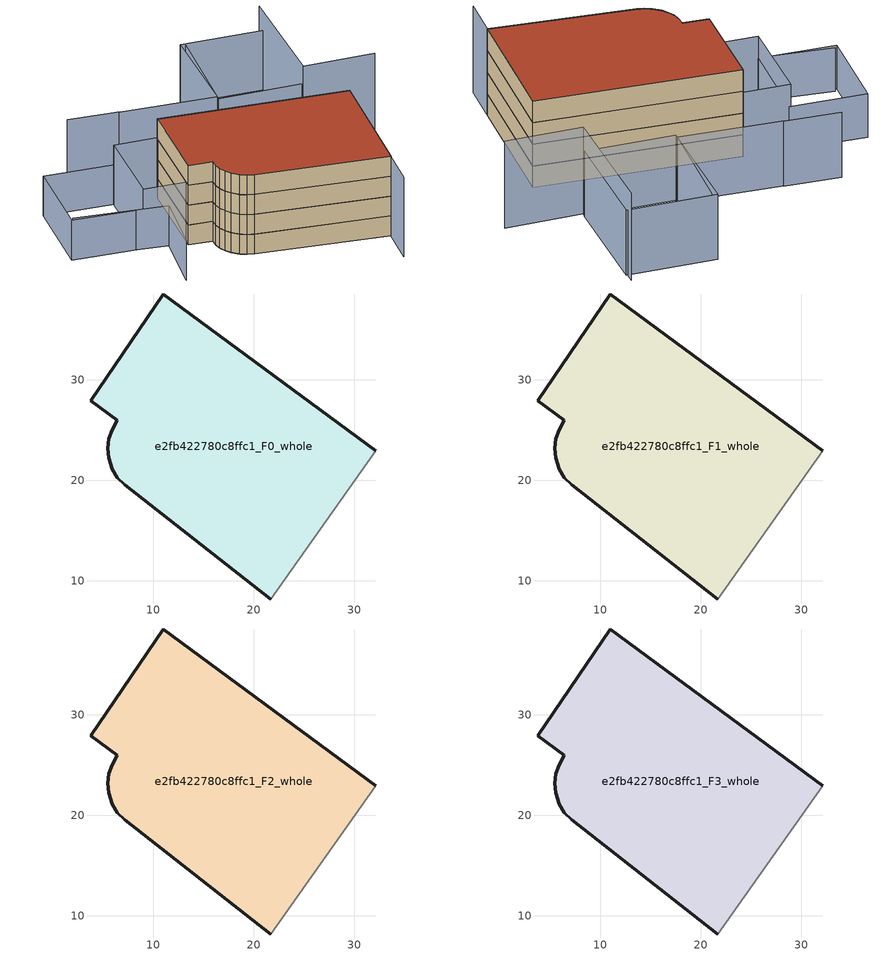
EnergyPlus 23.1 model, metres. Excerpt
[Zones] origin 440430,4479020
e2fb422780c8ffc1_F0_whole
 floor ground (EU_floor_Construction): 21.66,8.17 32.15,22.94 10.98,38.53 3.73,27.92 6.41,25.95 5.88,25.01 5.56,24.12 5.46,23.18 5.54,22.24 5.91,21.11 6.41,20.25 7.13,19.54 z0
 wall outside (EU_wall_Construction): 21.66,8.17 7.13,19.54 6.41,20.25 5.91,21.11 5.54,22.24 5.46,23.18 5.56,24.12 5.88,25.01 6.41,25.95 3.73,27.92 10.98,38.53 32.15,22.94 z0:3
 wall adiabatic (EU_wall_Construction): 32.15,22.94 21.66,8.17 z0:3
e2fb422780c8ffc1_F1_whole
 floor to e2fb422780c8ffc1_F0_whole (EU_floor_Construction): 21.65,8.17 32.15,22.94 10.98,38.53 3.73,27.92 6.41,25.95 5.88,25.01 5.56,24.12 5.45,23.18 5.54,22.24 5.9,21.11 6.41,20.25 7.13,19.54 z3
 wall outside (EU_wall_Construction): 21.66,8.17 7.13,19.54 6.41,20.25 5.91,21.11 5.54,22.24 5.46,23.18 5.56,24.12 5.88,25.01 6.41,25.95 3.73,27.92 10.98,38.53 32.15,22.94 z3:6
 wall adiabatic (EU_wall_Construction): 32.15,22.94 21.66,8.17 z3:6
e2fb422780c8ffc1_F2_whole
 floor to e2fb422780c8ffc1_F1_whole (EU_floor_Construction): 21.65,8.17 32.15,22.94 10.98,38.53 3.73,27.92 6.41,25.95 5.88,25.01 5.56,24.12 5.45,23.18 5.54,22.24 5.9,21.11 6.41,20.25 7.13,19.54 z6
 wall outside (EU_wall_Construction): 21.66,8.17 7.13,19.54 6.41,20.25 5.91,21.11 5.54,22.24 5.46,23.18 5.56,24.12 5.88,25.01 6.41,25.95 3.73,27.92 10.98,38.53 32.15,22.94 z6:9
 wall adiabatic (EU_wall_Construction): 32.15,22.94 21.66,8.17 z6:9
e2fb422780c8ffc1_F3_whole
 floor to e2fb422780c8ffc1_F2_whole (EU_floor_Construction): 21.65,8.17 32.15,22.94 10.98,38.53 3.73,27.92 6.41,25.95 5.88,25.01 5.56,24.12 5.45,23.18 5.54,22.24 5.9,21.11 6.41,20.25 7.13,19.54 z9
 wall outside (EU_wall_Construction): 21.66,8.17 7.13,19.54 6.41,20.25 5.91,21.11 5.54,22.24 5.46,23.18 5.56,24.12 5.88,25.01 6.41,25.95 3.73,27.92 10.98,38.53 32.15,22.94 z9:12
 wall adiabatic (EU_wall_Construction): 32.15,22.94 21.66,8.17 z9:12
 roof outside (EU_roof_Construction): 32.15,22.94 21.66,8.17 7.13,19.54 6.41,20.25 5.91,21.11 5.54,22.24 5.46,23.18 5.56,24.12 5.88,25.01 6.41,25.95 3.73,27.92 10.98,38.53 z12
shading: -8.07,37.9 2.05,29.83 / 2.05,29.83 -3.73,22.59 / -8.66,37.69 -1.66,47.64 / -1.66,47.64 6.38,41.98 / 6.38,41.98 -0.62,32.04 / -0.62,32.04 -8.66,37.69 z0:6; 13.71,46.65 7.81,50.88 / 32.75,50.3 24.45,38.82 / 24.45,38.82 13.54,46.7 / -0.64,32.01 6.2,42.04 / 6.2,42.04 11.1,38.69 / 11.1,38.69 4.26,28.66 / 4.26,28.66 -0.64,32.01 / 24.15,38.36 32.36,50.85 / 32.36,50.85 42.06,44.48 / 42.06,44.48 33.85,31.98 / 33.85,31.98 24.15,38.36 z0:9; 18.33,3.58 32.14,22.94 / 41.83,26.1 33.45,31.52 / 33.45,31.52 42.57,45.62 z0:12
[Building]
EU S2 Campaign: North Axis=0; Terrain=City; Solar Distribution=FullExterior
[Site:Location]
Madrid: Latitude=40.5; Longitude=-3.5; Time Zone=1; Elevation=609
[SizingPeriod:WeatherFileDays]
AnnualSizingPeriod: Begin Month=1; Begin Day of Month=1; End Month=12; End Day of Month=31; Day of Week for Start Day=Monday; Use Weather File Daylight Saving Period=No; Use Weather File Rain and Snow Indicators=No
[MATERIAL]
EU_InternalMass_Material: Roughness=MediumRough; Thickness=0.1; Conductivity=1; Density=1800; Specific Heat=900; Thermal Absorptance=0.9; Solar Absorptance=0.7; Visible Absorptance=0.7
[MATERIAL:NOMASS] Roughness=MediumRough; Thermal Absorptance=0.9; Solar Absorptance=0.7; Visible Absorptance=0.7
Name | Thermal Resistance
EU_wall_NoMass | 1.60022
EU_roof_NoMass | 1.57597
EU_floor_NoMass | 0.470652
[CONSTRUCTION]
EU_wall_Construction: EU_wall_NoMass
EU_roof_Construction: EU_roof_NoMass
EU_floor_Construction: EU_floor_NoMass
EU_InternalMass_Construction: EU_InternalMass_Material
[ZONE] Type=1; Multiplier=1; Ceiling Height=autocalculate; Volume=1331.81; Floor Area=autocalculate; Part of Total Floor Area=Yes
e2fb422780c8ffc1_F0_whole; e2fb422780c8ffc1_F1_whole; e2fb422780c8ffc1_F2_whole; e2fb422780c8ffc1_F3_whole
[INTERNALMASS] Construction=EU_InternalMass_Construction; Surface Area=443.938
Name | Zone or ZoneList
e2fb422780c8ffc1_F0_whole_EU_InternalMass | e2fb422780c8ffc1_F0_whole
e2fb422780c8ffc1_F1_whole_EU_InternalMass | e2fb422780c8ffc1_F1_whole
e2fb422780c8ffc1_F2_whole_EU_InternalMass | e2fb422780c8ffc1_F2_whole
e2fb422780c8ffc1_F3_whole_EU_InternalMass | e2fb422780c8ffc1_F3_whole
[OTHEREQUIPMENT] Fuel Type=Electricity; Design Level Calculation Method=Watts/Area; Power per Zone Floor Area=1; Fraction Latent=0; Fraction Radiant=0; Fraction Lost=0; Carbon Dioxide Generation Rate=0; EndUse Subcategory=EU_Step8_InternalGains
Name | Zone or ZoneList or Space or SpaceList | Schedule
EU_Step8_InternalGain_e2fb422780c8ffc1_F0_whole_f000 | e2fb422780c8ffc1_F0_whole | EU_Step8_GainSchedule_e2fb422780c8ffc1_F0_whole_f000
EU_Step8_InternalGain_e2fb422780c8ffc1_F1_whole_f000 | e2fb422780c8ffc1_F1_whole | EU_Step8_GainSchedule_e2fb422780c8ffc1_F1_whole_f000
EU_Step8_InternalGain_e2fb422780c8ffc1_F2_whole_f000 | e2fb422780c8ffc1_F2_whole | EU_Step8_GainSchedule_e2fb422780c8ffc1_F2_whole_f000
EU_Step8_InternalGain_e2fb422780c8ffc1_F3_whole_f000 | e2fb422780c8ffc1_F3_whole | EU_Step8_GainSchedule_e2fb422780c8ffc1_F3_whole_f000
[ZONEVENTILATION:DESIGNFLOWRATE] Schedule=EU_AlwaysOn; Design Flow Rate Calculation Method=AirChanges/Hour; Air Changes per Hour=0.480704; Ventilation Type=Natural; Fan Pressure Rise=0; Fan Total Efficiency=1; Constant Term Coefficient=1; Temperature Term Coefficient=0; Velocity Term Coefficient=0; Velocity Squared Term Coefficient=0; Minimum Indoor Temperature=-100; Maximum Indoor Temperature=100; Delta Temperature=-100; Minimum Outdoor Temperature=-100; Maximum Outdoor Temperature=100; Maximum Wind Speed=40
Name | Zone or ZoneList or Space or SpaceList
EU_ConstantAir_e2fb422780c8ffc1_F0_whole | e2fb422780c8ffc1_F0_whole
EU_ConstantAir_e2fb422780c8ffc1_F1_whole | e2fb422780c8ffc1_F1_whole
EU_ConstantAir_e2fb422780c8ffc1_F2_whole | e2fb422780c8ffc1_F2_whole
EU_ConstantAir_e2fb422780c8ffc1_F3_whole | e2fb422780c8ffc1_F3_whole
[HVACTEMPLATE:THERMOSTAT] Constant Heating Setpoint=20; Constant Cooling Setpoint=50
EU_HeatOnly_e2fb422780c8ffc1_F0_whole; EU_HeatOnly_e2fb422780c8ffc1_F1_whole; EU_HeatOnly_e2fb422780c8ffc1_F2_whole; EU_HeatOnly_e2fb422780c8ffc1_F3_whole
[HVACTEMPLATE:ZONE:IDEALLOADSAIRSYSTEM] System Availability Schedule=EU_AlwaysOn; Maximum Heating Supply Air Temperature=50; Minimum Cooling Supply Air Temperature=13; Maximum Heating Supply Air Humidity Ratio=0.0156; Minimum Cooling Supply Air Humidity Ratio=0.0077; Heating Limit=NoLimit; Cooling Limit=NoLimit; Heating Availability Schedule=EU_AlwaysOn; Cooling Availability Schedule=EU_CoolingOff; Dehumidification Control Type=ConstantSensibleHeatRatio; Cooling Sensible Heat Ratio=0.7; Dehumidification Setpoint=60; Humidification Control Type=None; Humidification Setpoint=30; Outdoor Air Method=None; Outdoor Air Flow Rate per Person=0.00944; Outdoor Air Flow Rate per Zone Floor Area=0; Outdoor Air Flow Rate per Zone=0; Demand Controlled Ventilation Type=None; Outdoor Air Economizer Type=NoEconomizer; Heat Recovery Type=None; Sensible Heat Recovery Effectiveness=0.7; Latent Heat Recovery Effectiveness=0.65
Name | Template Thermostat
e2fb422780c8ffc1_F0_whole | EU_HeatOnly_e2fb422780c8ffc1_F0_whole
e2fb422780c8ffc1_F1_whole | EU_HeatOnly_e2fb422780c8ffc1_F1_whole
e2fb422780c8ffc1_F2_whole | EU_HeatOnly_e2fb422780c8ffc1_F2_whole
e2fb422780c8ffc1_F3_whole | EU_HeatOnly_e2fb422780c8ffc1_F3_whole
[SIZING:ZONE] Zone Cooling Design Supply Air Temperature Input Method=SupplyAirTemperature; Zone Cooling Design Supply Air Temperature=13; Zone Heating Design Supply Air Temperature Input Method=SupplyAirTemperature; Zone Heating Design Supply Air Temperature=50; Zone Cooling Design Supply Air Humidity Ratio=0.008; Zone Heating Design Supply Air Humidity Ratio=0.008; Cooling Design Air Flow Method=DesignDay; Cooling Design Air Flow Rate=0; Cooling Minimum Air Flow per Zone Floor Area=0.000762; Cooling Minimum Air Flow=0; Cooling Minimum Air Flow Fraction=0.2; Heating Design Air Flow Method=DesignDay; Heating Design Air Flow Rate=0; Heating Maximum Air Flow per Zone Floor Area=0.002032; Heating Maximum Air Flow=0.141576; Heating Maximum Air Flow Fraction=0.3; Account for Dedicated Outdoor Air System=No; Dedicated Outdoor Air System Control Strategy=NeutralSupplyAir; Dedicated Outdoor Air Low Setpoint Temperature for Design=autosize; Dedicated Outdoor Air High Setpoint Temperature for Design=autosize; Zone Load Sizing Method=Sensible Load Only No Latent Load; Zone Latent Cooling Design Supply Air Humidity Ratio Input Method=HumidityRatioDifference; Zone Cooling Design Supply Air Humidity Ratio Difference=0.005; Zone Latent Heating Design Supply Air Humidity Ratio Input Method=HumidityRatioDifference; Zone Humidification Design Supply Air Humidity Ratio Difference=0.005
e2fb422780c8ffc1_F0_whole; e2fb422780c8ffc1_F1_whole; e2fb422780c8ffc1_F2_whole; e2fb422780c8ffc1_F3_whole
[SCHEDULE:CONSTANT]
Name | Hourly Value
EU_AlwaysOn | 1
EU_CoolingOff | 0
[SCHEDULE:FILE] Column Number=1; Rows to Skip at Top=0; Number of Hours of Data=8760; Column Separator=Comma; Interpolate to Timestep=No; Minutes per Item=60; Adjust Schedule for Daylight Savings=Yes
Name | File
EU_Step8_GainSchedule_e2fb422780c8ffc1_F0_whole_f000 | ../../schedules/e2fb422780c8ffc1/e2fb422780c8ffc1_F0_whole_f000_gain.csv
EU_Step8_GainSchedule_e2fb422780c8ffc1_F1_whole_f000 | ../../schedules/e2fb422780c8ffc1/e2fb422780c8ffc1_F1_whole_f000_gain.csv
EU_Step8_GainSchedule_e2fb422780c8ffc1_F2_whole_f000 | ../../schedules/e2fb422780c8ffc1/e2fb422780c8ffc1_F2_whole_f000_gain.csv
EU_Step8_GainSchedule_e2fb422780c8ffc1_F3_whole_f000 | ../../schedules/e2fb422780c8ffc1/e2fb422780c8ffc1_F3_whole_f000_gain.csv
